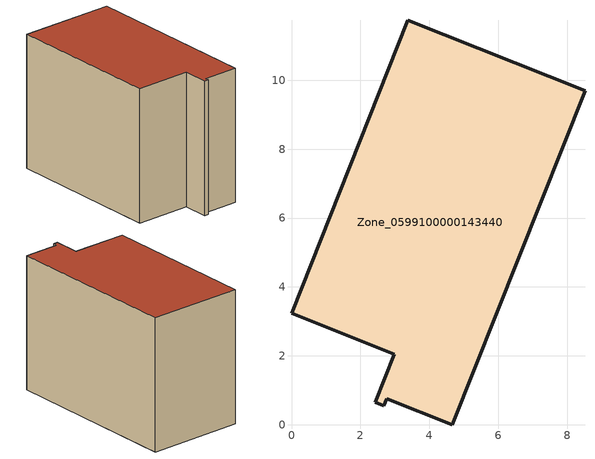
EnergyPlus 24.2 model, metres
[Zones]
Zone_0599100000143440
 floor ground (C_G): 3.38,11.74 8.52,9.69 4.66,0 2.76,0.76 2.68,0.55 2.43,0.65 2.98,2.04 0,3.23 z0.3
 wall outside (C_F): 2.43,0.65 2.68,0.55 2.76,0.76 4.66,0 8.52,9.69 3.38,11.74 0,3.23 2.98,2.04 2.43,0.65 z0.3:8.09
 roof outside (C_R): 3.38,11.74 0,3.23 2.98,2.04 2.43,0.65 2.68,0.55 2.76,0.76 4.66,0 8.52,9.69 z8.09
[BUILDING]
Pand.0599100000143440: North Axis=0; Terrain=City; Loads Convergence Tolerance Value=0.04; Temperature Convergence Tolerance Value=0.4; Solar Distribution=FullExterior; Maximum Number of Warmup Days=25; Minimum Number of Warmup Days=1
[Site:Location]
Rotterdam.The.Hague.AP_ZH_NLD Design_Conditions: Latitude=51.96; Longitude=4.45; Time Zone=1; Elevation=-4.5
[SITE:GROUNDTEMPERATURE:BUILDINGSURFACE]
18, 18, 18, 18, 18, 18, 18, 18, 18, 18, 18, 18
[MATERIAL] Thermal Absorptance=0.9; Solar Absorptance=0.7; Visible Absorptance=0.7
Name | Roughness | Thickness | Conductivity | Density | Specific Heat
G.TI.1975-1991 | MediumSmooth | 0.15 | 0.288461 | 540 | 1210
F.TI.1975-1991 | Rough | 0.3 | 0.230769 | 1920 | 840
R.TI.1975-1991 | MediumRough | 0.2 | 0.153846 | 1500 | 1000
[CONSTRUCTION]
C_G: G.TI.1975-1991
C_F: F.TI.1975-1991
C_R: R.TI.1975-1991
[ZONE]
Zone_0599100000143440: Type=1; Multiplier=1; Ceiling Height=Autocalculate; Volume=Autocalculate; Floor Area=autocalculate; Part of Total Floor Area=Yes
[ZONEINFILTRATION:DESIGNFLOWRATE]
Infil_Zone_0599100000143440: Zone or ZoneList or Space or SpaceList=Zone_0599100000143440; Schedule=AlwaysOn; Design Flow Rate Calculation Method=Flow/Area; Flow Rate per Floor Area=0.003; Constant Term Coefficient=1; Temperature Term Coefficient=0; Velocity Term Coefficient=0; Velocity Squared Term Coefficient=0
[HVACTEMPLATE:ZONE:IDEALLOADSAIRSYSTEM]
Zone_0599100000143440: Maximum Heating Supply Air Temperature=50; Minimum Cooling Supply Air Temperature=13; Maximum Heating Supply Air Humidity Ratio=0.0156; Minimum Cooling Supply Air Humidity Ratio=0.0077; Heating Limit=NoLimit; Cooling Limit=NoLimit; Dehumidification Control Type=ConstantSensibleHeatRatio; Cooling Sensible Heat Ratio=0.7; Dehumidification Setpoint=60; Humidification Control Type=None; Humidification Setpoint=30; Outdoor Air Method=None; Outdoor Air Flow Rate per Person=0.00944; Outdoor Air Flow Rate per Zone Floor Area=0; Outdoor Air Flow Rate per Zone=0; Demand Controlled Ventilation Type=None; Outdoor Air Economizer Type=NoEconomizer; Heat Recovery Type=None; Sensible Heat Recovery Effectiveness=0.7; Latent Heat Recovery Effectiveness=0.65
[ZONECONTROL:THERMOSTAT]
ThermostatControl_Zone_0599100000143440: Zone or ZoneList=Zone_0599100000143440; Control Type Schedule=DualSetpointControlType; Control 1=Thermostat_Zone_0599100000143440; Temperature Difference Between Cutout And Setpoint=0
[THERMOSTATSETPOINT:DUALSETPOINT]
Thermostat_Zone_0599100000143440: Heating Setpoint Temperature Schedule=HeatingSetpoint_Zone_0599100000143440; Cooling Setpoint Temperature Schedule=CoolingSetpoint_Zone_0599100000143440
[SCHEDULE:COMPACT]
HeatingSetpoint_Zone_0599100000143440: Through: 12/31, For: AllDays, Until: 24:00, 21
CoolingSetpoint_Zone_0599100000143440: Through: 12/31, For: AllDays, Until: 24:00, 24
DualSetpointControlType: Through: 12/31, For: AllDays, Until: 24:00, 4
AlwaysOn: Through: 12/31, For: AllDays, Until: 24:00, 1
